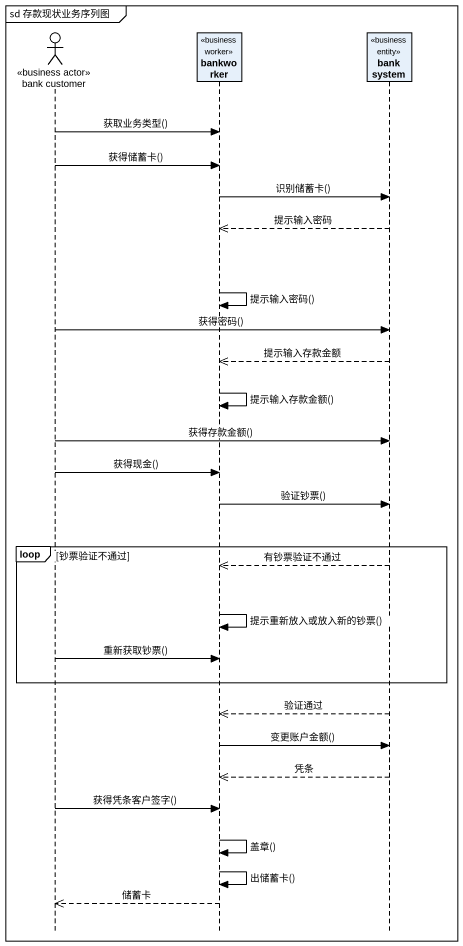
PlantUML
@startuml
mainframe sd 存款现状业务序列图
hide footbox
actor "bank customer" as bank_customer <<business actor>>
participant bankworker <<business worker>>
participant "bank system" as bank_system <<business entity>>

bank_customer -> bankworker : 获取业务类型()
bank_customer -> bankworker : 获得储蓄卡()
bankworker -> bank_system : 识别储蓄卡()
bank_system -->> bankworker : 提示输入密码
bankworker -> bankworker : 提示输入密码()
bank_customer -> bank_system : 获得密码()
bank_system -->> bankworker : 提示输入存款金额
bankworker -> bankworker : 提示输入存款金额()
bank_customer -> bank_system : 获得存款金额()
bank_customer -> bankworker : 获得现金()
bankworker -> bank_system : 验证钞票()
loop 钞票验证不通过
  bank_system -->> bankworker : 有钞票验证不通过
  bankworker -> bankworker : 提示重新放入或放入新的钞票()
  bank_customer -> bankworker : 重新获取钞票()
end
bank_system -->> bankworker : 验证通过
bankworker -> bank_system : 变更账户金额()
bank_system -->> bankworker : 凭条
bank_customer -> bankworker : 获得凭条客户签字()
bankworker -> bankworker : 盖章()
bankworker -> bankworker : 出储蓄卡()
bankworker -->> bank_customer : 储蓄卡
@enduml
